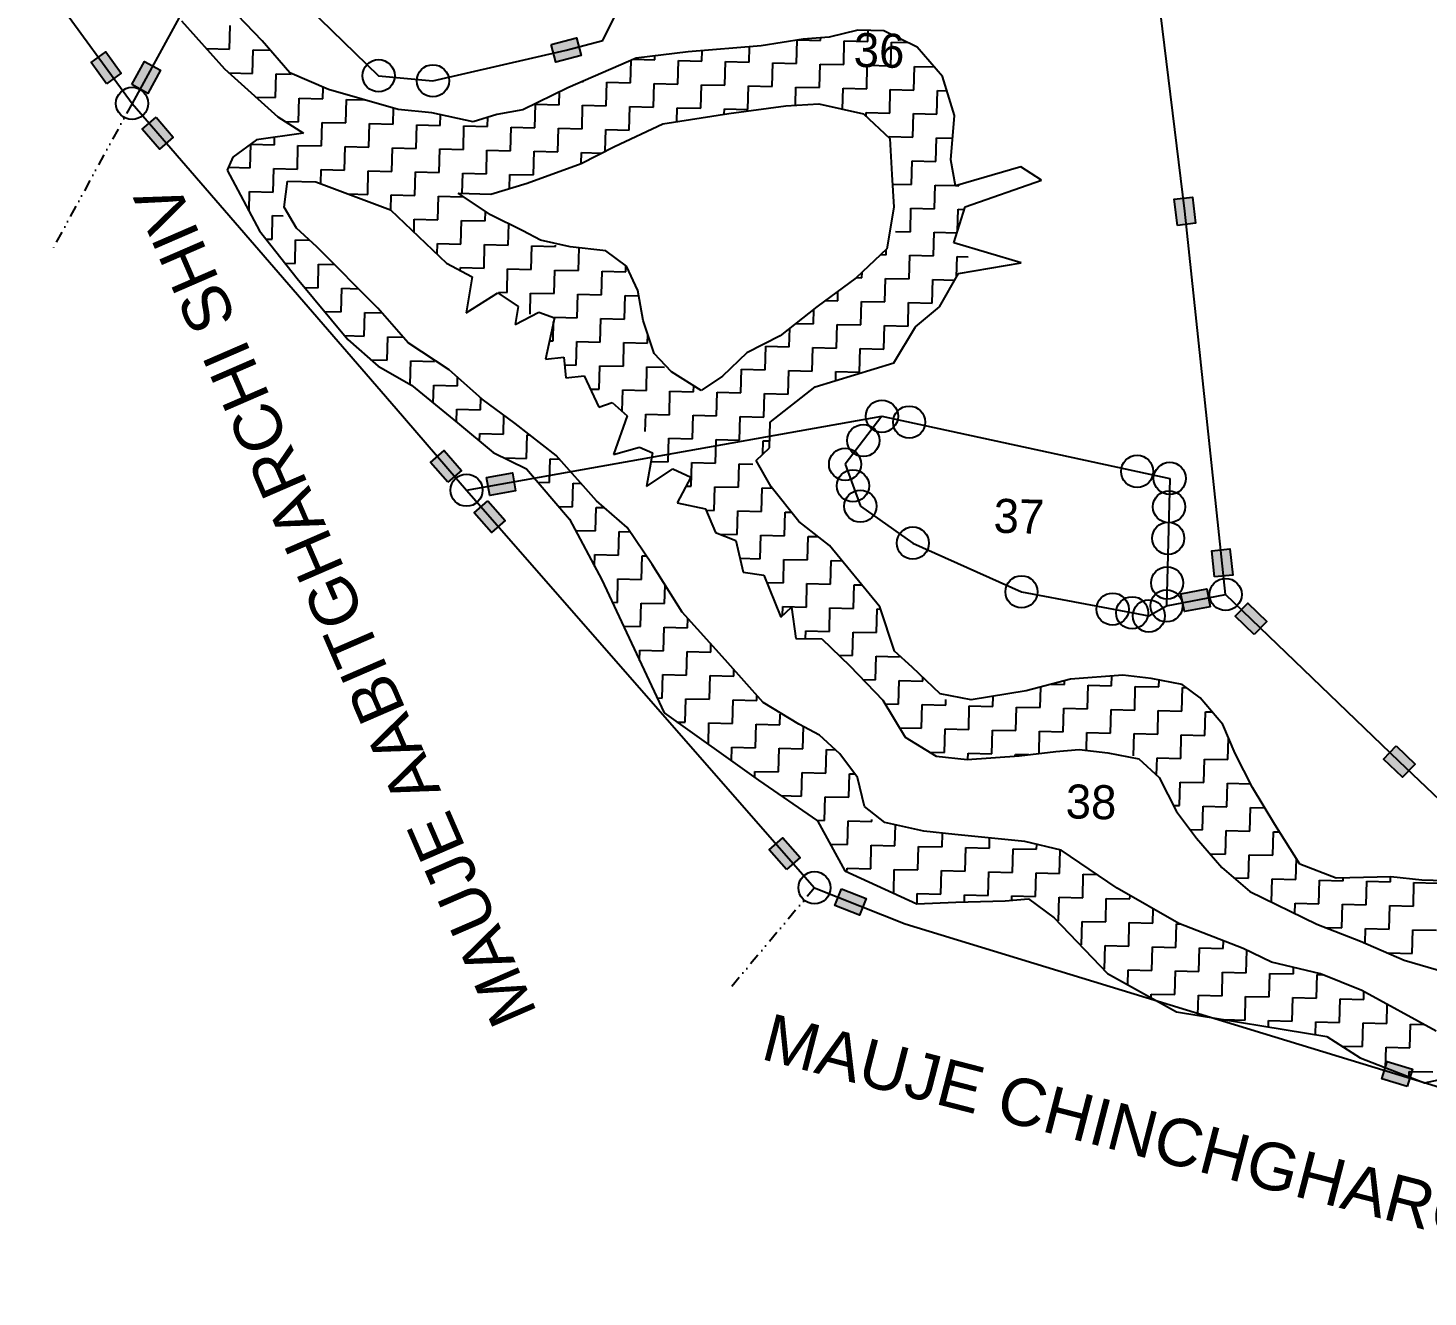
# Model space of a CAD drawing. Header units: metres. Extents: x 281733 to 284660, y 2048347 to 2052315.
# Drawn here: x 282579 to 283186, y 2048366 to 2048915 of the extents above; entities that cross this region are included whole.
import ezdxf
from ezdxf.enums import TextEntityAlignment as Align

# ---------------------------------------------------------------- set-up
doc = ezdxf.new("R2010")
doc.units = ezdxf.units.M
doc.header["$MEASUREMENT"] = 0
doc.linetypes.add('DIVIDE', pattern=[1.25, 0.5, -0.25, 0, -0.25, 0, -0.25])
for name, color, linetype in [('POLY_HATCH', 12, 'Continuous'), ('POLY_PARCEL', 6, 'Continuous'), ('TEXT_MAPOUT', 7, 'Continuous'), ('TEXT_PARCEL', 7, 'Continuous'), ('V_BOUND_LINE', 7, 'Continuous'), ('V_DIVIDE_LINE', 7, 'DIVIDE')]:
    doc.layers.add(name, color=color, linetype=linetype)
doc.styles.get("Standard").update_dxf_attribs({"font": 'arial.ttf'})
doc.styles.add('TEXT_MAP', font='', dxfattribs={"height": 2.5})
doc.styles.get('TEXT_MAP').set_extended_font_data('Kruti Dev 050')

msp = doc.modelspace()

# ---------------------------------------------------------------- hatches: boundary and pattern name
for points in [[(282819.08, 2048903.4), (282817.07, 2048911.02), (282806.05, 2048908.11), (282808.06, 2048900.49)], [(282613.13, 2048904.98), (282606.76, 2048900.33), (282613.48, 2048891.13), (282619.85, 2048895.77)], [(282636.86, 2048897.02), (282629.94, 2048900.79), (282624.49, 2048890.78), (282631.41, 2048887.01)], [(282636.44, 2048862.87), (282642.4, 2048868.02), (282634.95, 2048876.64), (282628.98, 2048871.49)], [(283083.83, 2048842.09), (283076, 2048841.12), (283077.4, 2048829.81), (283085.22, 2048830.78)], [(282759.77, 2048732.28), (282753.8, 2048727.13), (282761.25, 2048718.51), (282767.22, 2048723.66)], [(282790.68, 2048714.84), (282789.3, 2048722.6), (282778.08, 2048720.6), (282779.46, 2048712.84)], [(282780.27, 2048696.7), (282786.2, 2048701.89), (282778.7, 2048710.46), (282772.76, 2048705.27)], [(283100.09, 2048689.63), (283092.26, 2048688.8), (283093.46, 2048677.47), (283101.3, 2048678.3)], [(283078.87, 2048670.19), (283080.36, 2048662.45), (283091.55, 2048664.6), (283090.06, 2048672.34)], [(283107.85, 2048666.11), (283102.38, 2048660.43), (283110.59, 2048652.52), (283116.06, 2048658.2)], [(283174.83, 2048590.69), (283180.28, 2048596.39), (283172.04, 2048604.26), (283166.59, 2048598.56)], [(282906.44, 2048564.48), (282900.51, 2048559.29), (282908.01, 2048550.71), (282913.94, 2048555.9)], [(282939.6, 2048530.89), (282942.5, 2048538.22), (282931.91, 2048542.42), (282929.01, 2048535.09)], [(283168.21, 2048467.53), (283165.91, 2048460), (283176.8, 2048456.66), (283179.11, 2048464.2)]]:
    msp.add_hatch(color=256).paths.add_polyline_path(points)

# ---------------------------------------------------------------- linework, layer by layer
for points in [[(282806.05, 2048908.11), (282817.07, 2048911.02), (282819.08, 2048903.4), (282808.06, 2048900.49)], [(282613.48, 2048891.13), (282606.76, 2048900.33), (282613.13, 2048904.98), (282619.85, 2048895.77)], [(282624.49, 2048890.78), (282629.94, 2048900.79), (282636.86, 2048897.02), (282631.41, 2048887.01)], [(282634.95, 2048876.64), (282642.4, 2048868.02), (282636.44, 2048862.87), (282628.98, 2048871.49)], [(283077.4, 2048829.81), (283076, 2048841.12), (283083.83, 2048842.09), (283085.22, 2048830.78)], [(282761.25, 2048718.51), (282753.8, 2048727.13), (282759.77, 2048732.28), (282767.22, 2048723.66)], [(282778.08, 2048720.6), (282789.3, 2048722.6), (282790.68, 2048714.84), (282779.46, 2048712.84)], [(282778.7, 2048710.46), (282786.2, 2048701.89), (282780.27, 2048696.7), (282772.76, 2048705.27)], [(283093.46, 2048677.47), (283092.26, 2048688.8), (283100.09, 2048689.63), (283101.3, 2048678.3)], [(283091.55, 2048664.6), (283080.36, 2048662.45), (283078.87, 2048670.19), (283090.06, 2048672.34)], [(283110.59, 2048652.52), (283102.38, 2048660.43), (283107.85, 2048666.11), (283116.06, 2048658.2)], [(283172.04, 2048604.26), (283180.28, 2048596.39), (283174.83, 2048590.69), (283166.59, 2048598.56)], [(282908.01, 2048550.71), (282900.51, 2048559.29), (282906.44, 2048564.48), (282913.94, 2048555.9)], [(282931.91, 2048542.42), (282942.5, 2048538.22), (282939.6, 2048530.89), (282929.01, 2048535.09)], [(283176.8, 2048456.66), (283165.91, 2048460), (283168.21, 2048467.53), (283179.11, 2048464.2)]]:
    msp.add_lwpolyline(points, close=True)
for centre in [(282731.35, 2048894.65), (282754.86, 2048892.45), (282624.54, 2048882.65), (282949.35, 2048747.11), (282961.15, 2048744.56), (282941.29, 2048736.6), (282933.4, 2048726.31), (283059.9, 2048723.24), (283074.03, 2048720.19), (282769.43, 2048715.06), (282936.8, 2048716.98), (282940.01, 2048708.15), (283073.72, 2048707.87), (283073.37, 2048694.25), (282962.75, 2048692.16), (283009.79, 2048671.05), (283072.89, 2048674.89), (283098.22, 2048669.9), (283049.28, 2048663.56), (283072.64, 2048664.97), (283057.72, 2048661.96), (283064.98, 2048660.59), (282920.13, 2048542.84)]:
    msp.add_circle(centre, 6.97)
at = {"layer": 'POLY_HATCH'}
for p, q in [((282680.85, 2048909.69), (282666.58, 2048924.69)), ((282645.96, 2048918.39), (282664.59, 2048897.66)), ((282938.94, 2048914.44), (282926.47, 2048911.38)), ((282950.2, 2048914.16), (282938.94, 2048914.44)), ((282964.66, 2048907.04), (282950.2, 2048914.16)), ((282692.89, 2048895.88), (282680.85, 2048909.69)), ((282897.09, 2048907.62), (282865.48, 2048905.04)), ((282915.19, 2048910.54), (282897.09, 2048907.62)), ((282926.47, 2048911.38), (282915.19, 2048910.54)), ((282975.61, 2048894.38), (282964.66, 2048907.04)), ((282842.88, 2048902.23), (282813.27, 2048889.47)), ((282865.48, 2048905.04), (282842.88, 2048902.23)), ((282664.59, 2048897.66), (282687.72, 2048876.81)), ((282709.61, 2048888.7), (282692.89, 2048895.88)), ((282813.27, 2048889.47), (282793.87, 2048879.82)), ((282980.81, 2048877.36), (282975.61, 2048894.38)), ((282739.8, 2048880.06), (282709.61, 2048888.7)), ((282687.72, 2048876.81), (282698.81, 2048869.77)), ((282754.41, 2048878.57), (282739.8, 2048880.06)), ((282772.34, 2048874.74), (282754.41, 2048878.57)), ((282782.56, 2048877.86), (282772.34, 2048874.74)), ((282793.87, 2048879.82), (282782.56, 2048877.86)), ((282854.51, 2048873.82), (282883.1, 2048878.27)), ((282883.1, 2048878.27), (282907.77, 2048881.53)), ((282907.77, 2048881.53), (282922.03, 2048882.46)), ((282922.03, 2048882.46), (282941.33, 2048878.09)), ((282941.33, 2048878.09), (282952.71, 2048867.46)), ((282979.21, 2048858.26), (282980.81, 2048877.36)), ((282833.56, 2048864), (282854.51, 2048873.82)), ((282678.46, 2048866.91), (282668.13, 2048859.29)), ((282698.81, 2048869.77), (282678.46, 2048866.91)), ((282952.71, 2048867.46), (282953.61, 2048851.91)), ((282668.13, 2048859.29), (282665.74, 2048853.72)), ((282819.13, 2048856.6), (282833.56, 2048864)), ((282665.74, 2048853.72), (282679.72, 2048827.47)), ((282795.62, 2048848.14), (282819.13, 2048856.6)), ((282981.17, 2048846.95), (282979.21, 2048858.26)), ((283009.55, 2048855.24), (282981.17, 2048846.95)), ((283018.41, 2048849.39), (283009.55, 2048855.24)), ((282690.39, 2048837.75), (282691.8, 2048848.98)), ((282691.8, 2048848.98), (282704.19, 2048848.66)), ((282704.19, 2048848.66), (282736.55, 2048836.59)), ((282779.97, 2048843.36), (282795.62, 2048848.14)), ((282953.61, 2048851.91), (282954.55, 2048837.66)), ((282985.45, 2048837.84), (283018.41, 2048849.39)), ((282765.75, 2048843.72), (282779.97, 2048843.36)), ((282779.75, 2048834.31), (282765.75, 2048843.72)), ((282695.79, 2048828.61), (282690.39, 2048837.75)), ((282736.55, 2048836.59), (282760.75, 2048813.46)), ((282793.81, 2048827.49), (282779.75, 2048834.31)), ((282954.55, 2048837.66), (282951.51, 2048819.63)), ((282980.55, 2048822.2), (282985.45, 2048837.84)), ((282704.6, 2048820.51), (282695.79, 2048828.61)), ((282679.72, 2048827.47), (282696.09, 2048806.79)), ((282801.47, 2048823.41), (282793.81, 2048827.49)), ((282814.34, 2048820.5), (282801.47, 2048823.41)), ((283009.62, 2048813.58), (282980.55, 2048822.2)), ((282730.97, 2048793.95), (282704.6, 2048820.51)), ((282829.83, 2048818.82), (282814.34, 2048820.5)), ((282838.72, 2048812.13), (282829.83, 2048818.82)), ((282951.51, 2048819.63), (282938.25, 2048807.03)), ((282760.75, 2048813.46), (282771.87, 2048807.55)), ((282843.63, 2048801.66), (282838.72, 2048812.13)), ((282982.56, 2048808.99), (283009.62, 2048813.58)), ((282696.09, 2048806.79), (282717.96, 2048780.34)), ((282771.87, 2048807.55), (282769.22, 2048791.86)), ((282938.25, 2048807.03), (282921.11, 2048794.53)), ((282974.31, 2048794.56), (282982.56, 2048808.99)), ((282769.22, 2048791.86), (282782.95, 2048800.52)), ((282782.95, 2048800.52), (282791.82, 2048794.66)), ((282845.89, 2048788.66), (282843.63, 2048801.66)), ((282744.11, 2048778.98), (282730.97, 2048793.95)), ((282791.82, 2048794.66), (282790.49, 2048786.82)), ((282790.49, 2048786.82), (282800.77, 2048792.19)), ((282800.77, 2048792.19), (282807.47, 2048789.76)), ((282921.11, 2048794.53), (282905.26, 2048781.99)), ((282963.95, 2048785.82), (282974.31, 2048794.56)), ((282807.47, 2048789.76), (282803.64, 2048771.85)), ((282850.71, 2048774.31), (282845.89, 2048788.66)), ((282954.55, 2048770.29), (282963.95, 2048785.82)), ((282717.96, 2048780.34), (282731.18, 2048768.75)), ((282905.26, 2048781.99), (282890.84, 2048774.6)), ((282761.84, 2048767.27), (282744.11, 2048778.98)), ((282858.27, 2048766.36), (282850.71, 2048774.31)), ((282890.84, 2048774.6), (282880.23, 2048764.52)), ((282731.18, 2048768.75), (282745.62, 2048760.51)), ((282803.64, 2048771.85), (282811.54, 2048772.77)), ((282811.54, 2048772.77), (282812.44, 2048763.74)), ((282920.49, 2048759.89), (282954.55, 2048770.29)), ((282776.16, 2048754.53), (282761.84, 2048767.27)), ((282812.44, 2048763.74), (282820.35, 2048764.67)), ((282820.35, 2048764.67), (282826.77, 2048751)), ((282871.01, 2048758.28), (282858.27, 2048766.36)), ((282880.23, 2048764.52), (282871.01, 2048758.28)), ((282745.62, 2048760.51), (282765.49, 2048744.24)), ((282900.96, 2048744.62), (282920.49, 2048759.89)), ((282790.54, 2048744.03), (282776.16, 2048754.53)), ((282826.77, 2048751), (282832.45, 2048753.11)), ((282832.45, 2048753.11), (282839.07, 2048747.31)), ((282765.49, 2048744.24), (282780.94, 2048731.47)), ((282808.21, 2048730.07), (282790.54, 2048744.03)), ((282839.07, 2048747.31), (282833.01, 2048730.58)), ((282900.67, 2048733.37), (282900.96, 2048744.62)), ((282780.94, 2048731.47), (282795.4, 2048724.35)), ((282833.01, 2048730.58), (282844.35, 2048733.67)), ((282844.35, 2048733.67), (282849.93, 2048731.27)), ((282849.93, 2048731.27), (282847.31, 2048716.7)), ((282894.9, 2048727.89), (282900.67, 2048733.37)), ((282825.75, 2048710.49), (282808.21, 2048730.07)), ((282901.37, 2048716.47), (282894.9, 2048727.89)), ((282795.4, 2048724.35), (282814, 2048702.49)), ((282847.31, 2048716.7), (282858.76, 2048724.3)), ((282858.76, 2048724.3), (282866.56, 2048720.72)), ((282866.56, 2048720.72), (282860.65, 2048709.61)), ((282913.39, 2048701.53), (282901.37, 2048716.47)), ((282838.97, 2048698.9), (282825.75, 2048710.49)), ((282860.65, 2048709.61), (282872.97, 2048707.05)), ((282872.97, 2048707.05), (282877.22, 2048696.81)), ((282814, 2048702.49), (282827.98, 2048676.24)), ((282926.64, 2048691.06), (282913.39, 2048701.53)), ((282849.83, 2048682.86), (282838.97, 2048698.9)), ((282877.22, 2048696.81), (282886.14, 2048693.21)), ((282886.14, 2048693.21), (282889.18, 2048679.62)), ((282948.51, 2048664.61), (282926.64, 2048691.06)), ((282862.83, 2048662.27), (282849.83, 2048682.86)), ((282889.18, 2048679.62), (282898.16, 2048678.27)), ((282898.16, 2048678.27), (282905.58, 2048660.07)), ((282827.98, 2048676.24), (282836.54, 2048658.01)), ((282905.58, 2048660.07), (282910.2, 2048664.45)), ((282910.2, 2048664.45), (282912.11, 2048650.89)), ((282954.78, 2048645.31), (282948.51, 2048664.61)), ((282881.46, 2048641.54), (282862.83, 2048662.27)), ((282836.54, 2048658.01), (282854.97, 2048618.56)), ((282912.11, 2048650.89), (282923.37, 2048650.61)), ((282923.37, 2048650.61), (282935.47, 2048639.05)), ((282897.89, 2048623.11), (282881.46, 2048641.54)), ((282962.49, 2048638.37), (282954.78, 2048645.31)), ((282935.47, 2048639.05), (282949.74, 2048624.05)), ((282974.59, 2048626.8), (282962.49, 2048638.37)), ((283053.65, 2048634.94), (283031.08, 2048633.26)), ((283066.01, 2048633.5), (283053.65, 2048634.94)), ((283011.8, 2048628.11), (282988.04, 2048624.21)), ((283031.08, 2048633.26), (283011.8, 2048628.11)), ((283079.46, 2048630.91), (283066.01, 2048633.5)), ((283087.2, 2048625.09), (283079.46, 2048630.91)), ((282913.43, 2048613.71), (282897.89, 2048623.11)), ((282949.74, 2048624.05), (282959.47, 2048608.04)), ((282988.04, 2048624.21), (282974.59, 2048626.8)), ((283097.05, 2048613.58), (283087.2, 2048625.09)), ((282854.97, 2048618.56), (282895.91, 2048589.38)), ((282922.32, 2048608.98), (282913.43, 2048613.71)), ((283102.36, 2048601.06), (283097.05, 2048613.58)), ((282931.13, 2048600.88), (282922.32, 2048608.98)), ((282959.47, 2048608.04), (282972.78, 2048599.83)), ((282938.75, 2048590.55), (282931.13, 2048600.88)), ((282972.78, 2048599.83), (282986.26, 2048598.36)), ((282986.26, 2048598.36), (283008.84, 2048600.04)), ((283008.84, 2048600.04), (283024.65, 2048601.9)), ((283024.65, 2048601.9), (283034.81, 2048602.76)), ((283034.81, 2048602.76), (283047.17, 2048601.33)), ((283047.17, 2048601.33), (283060.62, 2048598.74)), ((283060.62, 2048598.74), (283069.43, 2048590.63)), ((283109.87, 2048586.23), (283102.36, 2048601.06)), ((282895.91, 2048589.38), (282921.38, 2048571.85)), ((282941.82, 2048578.09), (282938.75, 2048590.55)), ((283069.43, 2048590.63), (283076.94, 2048575.81)), ((283119.61, 2048570.23), (283109.87, 2048586.23)), ((282950.65, 2048571.11), (282941.82, 2048578.09)), ((283076.94, 2048575.81), (283085.67, 2048564.33)), ((282921.38, 2048571.85), (282933.23, 2048550.16)), ((282967.46, 2048567.31), (282950.65, 2048571.11)), ((283130.44, 2048553.07), (283119.61, 2048570.23)), ((282980.94, 2048565.84), (282967.46, 2048567.31)), ((283011.28, 2048562.83), (282980.94, 2048565.84)), ((283026.95, 2048559.05), (283011.28, 2048562.83)), ((283085.67, 2048564.33), (283096.61, 2048551.67)), ((283051.32, 2048542.68), (283026.95, 2048559.05)), ((282933.23, 2048550.16), (282964.41, 2048535.86)), ((283096.61, 2048551.67), (283108.74, 2048541.23)), ((283146.06, 2048547.04), (283130.44, 2048553.07)), ((283169.73, 2048547.57), (283146.06, 2048547.04)), ((283183.21, 2048546.11), (283169.73, 2048547.57)), ((283197.85, 2048545.74), (283183.21, 2048546.11)), ((282981.32, 2048536.56), (283002.74, 2048537.15)), ((283002.74, 2048537.15), (283012.9, 2048538.02)), ((283012.9, 2048538.02), (283023.96, 2048529.86)), ((283077.97, 2048527.37), (283051.32, 2048542.68)), ((283108.74, 2048541.23), (283137.67, 2048526.99)), ((282964.41, 2048535.86), (282981.32, 2048536.56)), ((283023.96, 2048529.86), (283047.01, 2048505.63)), ((283105.86, 2048516.53), (283077.97, 2048527.37)), ((283137.67, 2048526.99), (283156.64, 2048519.75)), ((283156.64, 2048519.75), (283175.58, 2048511.4)), ((283118.11, 2048510.59), (283105.86, 2048516.53)), ((283139.38, 2048505.55), (283118.11, 2048510.59)), ((283175.58, 2048511.4), (283201.3, 2048503.99)), ((283047.01, 2048505.63), (283077.01, 2048489.11)), ((283157.23, 2048498.35), (283139.38, 2048505.55)), ((283189.45, 2048480.65), (283157.23, 2048498.35)), ((283077.01, 2048489.11), (283142.08, 2048478.46)), ((283142.08, 2048478.46), (283156.49, 2048469.09)), ((283156.49, 2048469.09), (283184.38, 2048458.26)), ((283184.38, 2048458.26), (283202.5, 2048462.3))]:
    msp.add_line(p, q, dxfattribs=at)
at = {"layer": 'POLY_HATCH', "linetype": 'Continuous'}
for p, q in [((282666.76, 2048906.17), (282667.02, 2048916.4)), ((282943.28, 2048909.43), (282943.4, 2048914.33)), ((282891.86, 2048900.49), (282892.03, 2048907.2)), ((282912.32, 2048899.97), (282912.58, 2048910.12)), ((282913.05, 2048910.19), (282922.81, 2048909.95)), ((282922.81, 2048909.95), (282922.84, 2048911.11)), ((282932.79, 2048899.46), (282933.05, 2048909.69)), ((282933.05, 2048909.69), (282943.28, 2048909.43)), ((282953.25, 2048898.94), (282953.51, 2048909.17)), ((282953.51, 2048909.17), (282960.69, 2048908.99)), ((282656.72, 2048906.42), (282666.76, 2048906.17)), ((282676.73, 2048895.68), (282676.99, 2048905.91)), ((282676.99, 2048905.91), (282684.31, 2048905.73)), ((282840.44, 2048891.55), (282840.69, 2048901.29)), ((282841.77, 2048901.75), (282850.93, 2048901.52)), ((282850.93, 2048901.52), (282850.98, 2048903.23)), ((282860.91, 2048891.03), (282861.17, 2048901.26)), ((282861.17, 2048901.26), (282871.4, 2048901.01)), ((282871.4, 2048901.01), (282871.51, 2048905.53)), ((282666.5, 2048895.94), (282676.73, 2048895.68)), ((282666.5, 2048895.93), (282666.5, 2048895.94)), ((282686.71, 2048885.19), (282686.96, 2048895.42)), ((282686.96, 2048895.42), (282693.43, 2048895.26)), ((282881.37, 2048890.52), (282881.63, 2048900.75)), ((282881.63, 2048900.75), (282891.86, 2048900.49)), ((282901.83, 2048890), (282902.09, 2048900.23)), ((282902.09, 2048900.23), (282912.32, 2048899.97)), ((282922.3, 2048889.48), (282922.56, 2048899.72)), ((282922.56, 2048899.72), (282932.79, 2048899.46)), ((282942.76, 2048888.97), (282943.02, 2048899.2)), ((282943.02, 2048899.2), (282953.25, 2048898.94)), ((282963.23, 2048888.45), (282963.48, 2048898.68)), ((282963.48, 2048898.68), (282972.07, 2048898.47)), ((282707.17, 2048884.67), (282707.29, 2048889.37)), ((282819.33, 2048892.08), (282819.98, 2048892.06)), ((282819.98, 2048892.06), (282819.99, 2048892.36)), ((282829.95, 2048881.57), (282830.21, 2048891.81)), ((282830.21, 2048891.81), (282840.44, 2048891.55)), ((282850.42, 2048881.06), (282850.68, 2048891.29)), ((282850.68, 2048891.29), (282860.91, 2048891.03)), ((282870.88, 2048880.54), (282871.14, 2048890.77)), ((282871.14, 2048890.77), (282881.37, 2048890.52)), ((282891.34, 2048880.03), (282891.6, 2048890.26)), ((282891.6, 2048890.26), (282901.83, 2048890)), ((282911.87, 2048882.07), (282912.07, 2048889.74)), ((282912.07, 2048889.74), (282922.3, 2048889.48)), ((282932.3, 2048880.14), (282932.53, 2048889.23)), ((282932.53, 2048889.23), (282942.76, 2048888.97)), ((282678.18, 2048885.4), (282686.71, 2048885.19)), ((282696.68, 2048874.7), (282696.94, 2048884.93)), ((282696.94, 2048884.93), (282707.17, 2048884.67)), ((282717.14, 2048874.18), (282717.4, 2048884.41)), ((282717.4, 2048884.41), (282725.29, 2048884.21)), ((282809.49, 2048882.09), (282809.63, 2048887.66)), ((282952.74, 2048878.48), (282952.99, 2048888.71)), ((282952.99, 2048888.71), (282963.23, 2048888.45)), ((282973.2, 2048877.96), (282973.46, 2048888.19)), ((282973.46, 2048888.19), (282977.53, 2048888.09)), ((282737.61, 2048873.67), (282737.78, 2048880.64)), ((282758.07, 2048873.15), (282758.19, 2048877.76)), ((282778.54, 2048872.63), (282778.64, 2048876.66)), ((282799, 2048872.12), (282799.26, 2048882.35)), ((282799.26, 2048882.35), (282809.49, 2048882.09)), ((282819.46, 2048871.6), (282819.72, 2048881.83)), ((282819.72, 2048881.83), (282829.95, 2048881.57)), ((282839.93, 2048871.08), (282840.19, 2048881.32)), ((282840.19, 2048881.32), (282850.42, 2048881.06)), ((282860.5, 2048874.75), (282860.65, 2048880.8)), ((282860.65, 2048880.8), (282870.88, 2048880.54)), ((282881.05, 2048877.95), (282881.11, 2048880.28)), ((282881.11, 2048880.28), (282891.34, 2048880.03)), ((282942.46, 2048877.04), (282942.5, 2048878.74)), ((282942.5, 2048878.74), (282952.74, 2048878.48)), ((282962.71, 2048867.99), (282962.97, 2048878.22)), ((282962.97, 2048878.22), (282973.2, 2048877.96)), ((282690.81, 2048874.85), (282696.68, 2048874.7)), ((282706.65, 2048864.21), (282706.91, 2048874.44)), ((282706.91, 2048874.44), (282717.14, 2048874.18)), ((282727.12, 2048863.69), (282727.38, 2048873.92)), ((282727.38, 2048873.92), (282737.61, 2048873.67)), ((282747.58, 2048863.18), (282747.84, 2048873.41)), ((282747.84, 2048873.41), (282758.07, 2048873.15)), ((282768.05, 2048862.66), (282768.3, 2048872.89)), ((282768.3, 2048872.89), (282778.54, 2048872.63)), ((282788.51, 2048862.14), (282788.77, 2048872.38)), ((282788.77, 2048872.38), (282799, 2048872.12)), ((282808.97, 2048861.63), (282809.23, 2048871.86)), ((282809.23, 2048871.86), (282819.46, 2048871.6)), ((282829.46, 2048861.89), (282829.7, 2048871.34)), ((282829.7, 2048871.34), (282839.93, 2048871.08)), ((282675.7, 2048854.75), (282675.96, 2048864.98)), ((282675.96, 2048864.98), (282686.19, 2048864.72)), ((282686.19, 2048864.72), (282686.27, 2048868.01)), ((282952.46, 2048867.69), (282952.48, 2048868.25)), ((282952.48, 2048868.25), (282962.71, 2048867.99)), ((282972.68, 2048857.5), (282972.94, 2048867.73)), ((282972.94, 2048867.73), (282979.99, 2048867.55)), ((282696.16, 2048854.23), (282696.42, 2048864.47)), ((282696.42, 2048864.47), (282706.65, 2048864.21)), ((282716.63, 2048853.72), (282716.89, 2048863.95)), ((282716.89, 2048863.95), (282727.12, 2048863.69)), ((282737.09, 2048853.2), (282737.35, 2048863.43)), ((282737.35, 2048863.43), (282747.58, 2048863.18)), ((282757.56, 2048852.69), (282757.81, 2048862.92)), ((282757.81, 2048862.92), (282768.05, 2048862.66)), ((282778.02, 2048852.17), (282778.28, 2048862.4)), ((282778.28, 2048862.4), (282788.51, 2048862.14)), ((282798.48, 2048851.65), (282798.74, 2048861.89)), ((282798.74, 2048861.89), (282808.97, 2048861.63)), ((282819.08, 2048856.58), (282819.21, 2048861.37)), ((282819.21, 2048861.37), (282828, 2048861.15)), ((282666.28, 2048854.99), (282675.7, 2048854.75)), ((282685.67, 2048844.26), (282685.93, 2048854.49)), ((282685.93, 2048854.49), (282696.16, 2048854.23)), ((282706.24, 2048847.9), (282706.4, 2048853.98)), ((282706.4, 2048853.98), (282716.63, 2048853.72)), ((282726.6, 2048843.23), (282726.86, 2048853.46)), ((282726.86, 2048853.46), (282737.09, 2048853.2)), ((282747.07, 2048842.71), (282747.32, 2048852.94)), ((282747.32, 2048852.94), (282757.56, 2048852.69)), ((282767.57, 2048843.67), (282767.79, 2048852.43)), ((282767.79, 2048852.43), (282778.02, 2048852.17)), ((282962.19, 2048847.52), (282962.45, 2048857.76)), ((282962.45, 2048857.76), (282972.68, 2048857.5)), ((282788.1, 2048845.84), (282788.25, 2048851.91)), ((282788.25, 2048851.91), (282798.48, 2048851.65)), ((282953.89, 2048847.73), (282962.19, 2048847.52)), ((282972.17, 2048837.03), (282972.43, 2048847.27)), ((282972.43, 2048847.27), (282981.16, 2048847.05)), ((282981.47, 2048847.04), (282982.66, 2048847.01)), ((282982.66, 2048847.01), (282982.67, 2048847.39)), ((282675.22, 2048835.9), (282675.44, 2048844.52)), ((282675.44, 2048844.52), (282685.67, 2048844.26)), ((282718.19, 2048843.44), (282726.6, 2048843.23)), ((282736.67, 2048836.47), (282736.83, 2048842.97)), ((282736.83, 2048842.97), (282747.07, 2048842.71)), ((282757.04, 2048832.22), (282757.3, 2048842.45)), ((282757.3, 2048842.45), (282767.53, 2048842.2)), ((282767.53, 2048842.2), (282767.54, 2048842.51)), ((282777.5, 2048831.71), (282777.61, 2048835.75)), ((282961.68, 2048827.06), (282961.94, 2048837.29)), ((282961.94, 2048837.29), (282972.17, 2048837.03)), ((282982.16, 2048827.35), (282982.4, 2048836.78)), ((282982.4, 2048836.78), (282985.1, 2048836.71)), ((282685.16, 2048823.8), (282685.42, 2048834.03)), ((282685.42, 2048834.03), (282690.03, 2048833.91)), ((282746.67, 2048826.92), (282746.81, 2048832.48)), ((282746.81, 2048832.48), (282757.04, 2048832.22)), ((282767.01, 2048821.73), (282767.27, 2048831.96)), ((282767.27, 2048831.96), (282777.5, 2048831.71)), ((282787.48, 2048821.22), (282787.71, 2048830.45)), ((282682.58, 2048823.86), (282685.16, 2048823.8)), ((282695.13, 2048813.31), (282695.39, 2048823.54)), ((282695.39, 2048823.54), (282701.47, 2048823.38)), ((282955.23, 2048827.22), (282961.68, 2048827.06)), ((282971.65, 2048816.57), (282971.91, 2048826.8)), ((282971.91, 2048826.8), (282981.91, 2048826.55)), ((282756.66, 2048817.37), (282756.78, 2048821.99)), ((282756.78, 2048821.99), (282767.01, 2048821.73)), ((282776.99, 2048811.24), (282777.24, 2048821.47)), ((282777.24, 2048821.47), (282787.48, 2048821.22)), ((282797.45, 2048810.73), (282797.71, 2048820.96)), ((282797.71, 2048820.96), (282807.94, 2048820.7)), ((282807.94, 2048820.7), (282807.95, 2048821.2)), ((282817.91, 2048810.21), (282818.16, 2048820.09)), ((282948.89, 2048817.14), (282951.19, 2048817.09)), ((282951.19, 2048817.09), (282951.25, 2048819.38)), ((282961.16, 2048806.6), (282961.42, 2048816.83)), ((282961.42, 2048816.83), (282971.65, 2048816.57)), ((282981.66, 2048807.41), (282981.88, 2048816.31)), ((282981.88, 2048816.31), (282986.68, 2048816.19)), ((282690.85, 2048813.41), (282695.13, 2048813.31)), ((282705.11, 2048802.82), (282705.36, 2048813.05)), ((282705.36, 2048813.05), (282712.18, 2048812.88)), ((282766.72, 2048810.29), (282766.75, 2048811.5)), ((282766.75, 2048811.5), (282776.99, 2048811.24)), ((282786.96, 2048800.75), (282787.22, 2048810.98)), ((282787.22, 2048810.98), (282797.45, 2048810.73)), ((282807.42, 2048800.24), (282807.68, 2048810.47)), ((282807.68, 2048810.47), (282817.91, 2048810.21)), ((282827.89, 2048799.72), (282828.15, 2048809.95)), ((282828.15, 2048809.95), (282838.38, 2048809.69)), ((282838.38, 2048809.69), (282838.45, 2048812.33)), ((282938.39, 2048807.17), (282940.7, 2048807.11)), ((282940.7, 2048807.11), (282940.76, 2048809.41)), ((282950.67, 2048796.62), (282950.93, 2048806.85)), ((282950.93, 2048806.85), (282961.16, 2048806.6)), ((282971.14, 2048796.11), (282971.39, 2048806.34)), ((282971.39, 2048806.34), (282980.91, 2048806.1)), ((282699.26, 2048802.96), (282705.11, 2048802.82)), ((282715.08, 2048792.33), (282715.34, 2048802.56)), ((282715.34, 2048802.56), (282722.6, 2048802.38)), ((282783.47, 2048800.84), (282786.96, 2048800.75)), ((282796.96, 2048791.27), (282797.19, 2048800.49)), ((282797.19, 2048800.49), (282807.42, 2048800.24)), ((282817.4, 2048789.75), (282817.66, 2048799.98)), ((282817.66, 2048799.98), (282827.89, 2048799.72)), ((282837.86, 2048789.23), (282838.12, 2048799.46)), ((282838.12, 2048799.46), (282844.04, 2048799.31)), ((282930.21, 2048797.14), (282930.31, 2048801.24)), ((282707.9, 2048792.51), (282715.08, 2048792.33)), ((282725.05, 2048781.84), (282725.31, 2048792.07)), ((282725.31, 2048792.07), (282732.78, 2048791.88)), ((282919.72, 2048787.16), (282919.88, 2048793.56)), ((282924.87, 2048797.27), (282930.21, 2048797.14)), ((282940.18, 2048786.65), (282940.44, 2048796.88)), ((282940.44, 2048796.88), (282950.67, 2048796.62)), ((282960.65, 2048786.13), (282960.9, 2048796.36)), ((282960.9, 2048796.36), (282971.14, 2048796.11)), ((282806.91, 2048779.77), (282807.12, 2048788.14)), ((282807.52, 2048789.99), (282817.4, 2048789.75)), ((282827.37, 2048779.26), (282827.63, 2048789.49)), ((282827.63, 2048789.49), (282837.86, 2048789.23)), ((282912.04, 2048787.36), (282919.72, 2048787.16)), ((282929.69, 2048776.67), (282929.95, 2048786.91)), ((282929.95, 2048786.91), (282940.18, 2048786.65)), ((282950.16, 2048776.16), (282950.41, 2048786.39)), ((282950.41, 2048786.39), (282960.65, 2048786.13)), ((282716.55, 2048782.05), (282725.05, 2048781.84)), ((282735.03, 2048771.35), (282735.28, 2048781.58)), ((282735.28, 2048781.58), (282741.98, 2048781.41)), ((282805.34, 2048779.81), (282806.91, 2048779.77)), ((282847.84, 2048778.74), (282847.93, 2048782.59)), ((282909.23, 2048777.19), (282909.43, 2048785.29)), ((282816.88, 2048769.28), (282817.14, 2048779.51)), ((282817.14, 2048779.51), (282827.37, 2048779.26)), ((282837.35, 2048768.77), (282837.6, 2048779)), ((282837.6, 2048779), (282847.84, 2048778.74)), ((282898.74, 2048767.22), (282899, 2048777.45)), ((282899, 2048777.45), (282909.23, 2048777.19)), ((282919.2, 2048766.7), (282919.46, 2048776.93)), ((282919.46, 2048776.93), (282929.69, 2048776.67)), ((282939.67, 2048766.18), (282939.92, 2048776.42)), ((282939.92, 2048776.42), (282950.16, 2048776.16)), ((282728.02, 2048771.52), (282735.03, 2048771.35)), ((282745, 2048760.86), (282745.26, 2048771.09)), ((282745.26, 2048771.09), (282755.49, 2048770.83)), ((282755.49, 2048770.83), (282755.51, 2048771.45)), ((282811.88, 2048769.41), (282816.88, 2048769.28)), ((282826.86, 2048758.79), (282827.11, 2048769.02)), ((282827.11, 2048769.02), (282837.35, 2048768.77)), ((282847.32, 2048758.28), (282847.58, 2048768.51)), ((282847.58, 2048768.51), (282855.2, 2048768.32)), ((282888.25, 2048757.24), (282888.51, 2048767.47)), ((282888.51, 2048767.47), (282898.74, 2048767.22)), ((282765.46, 2048760.34), (282765.56, 2048763.96)), ((282908.71, 2048756.73), (282908.97, 2048766.96)), ((282908.97, 2048766.96), (282919.2, 2048766.7)), ((282929.34, 2048762.59), (282929.43, 2048766.44)), ((282929.43, 2048766.44), (282939.67, 2048766.18)), ((282755.04, 2048752.8), (282755.23, 2048760.6)), ((282755.23, 2048760.6), (282765.46, 2048760.34)), ((282823.07, 2048758.89), (282826.86, 2048758.79)), ((282836.85, 2048749.25), (282837.09, 2048758.53)), ((282837.09, 2048758.53), (282847.32, 2048758.28)), ((282857.29, 2048747.79), (282857.55, 2048758.02)), ((282857.55, 2048758.02), (282867.78, 2048757.76)), ((282867.78, 2048757.76), (282867.85, 2048760.29)), ((282877.76, 2048747.27), (282878.02, 2048757.5)), ((282878.02, 2048757.5), (282888.25, 2048757.24)), ((282898.22, 2048746.75), (282898.48, 2048756.98)), ((282898.48, 2048756.98), (282908.71, 2048756.73)), ((282765.07, 2048744.59), (282765.21, 2048750.11)), ((282765.21, 2048750.11), (282775.44, 2048749.85)), ((282775.44, 2048749.85), (282775.57, 2048755.05)), ((282785.41, 2048739.36), (282785.62, 2048747.62)), ((282846.87, 2048740.47), (282847.06, 2048748.04)), ((282847.06, 2048748.04), (282857.29, 2048747.79)), ((282867.27, 2048737.3), (282867.53, 2048747.53)), ((282867.53, 2048747.53), (282877.76, 2048747.27)), ((282887.73, 2048736.78), (282887.99, 2048747.01)), ((282887.99, 2048747.01), (282898.22, 2048746.75)), ((282775.1, 2048736.3), (282775.18, 2048739.62)), ((282775.18, 2048739.62), (282785.41, 2048739.36)), ((282795.39, 2048728.87), (282795.64, 2048739.1)), ((282795.64, 2048739.1), (282796.82, 2048739.07)), ((282856.78, 2048727.32), (282857.04, 2048737.55)), ((282857.04, 2048737.55), (282867.27, 2048737.3)), ((282877.24, 2048726.81), (282877.5, 2048737.04)), ((282877.5, 2048737.04), (282887.73, 2048736.78)), ((282897.82, 2048730.66), (282897.96, 2048736.52)), ((282897.96, 2048736.52), (282900.75, 2048736.45)), ((282785.72, 2048729.11), (282795.39, 2048728.87)), ((282805.36, 2048718.38), (282805.62, 2048728.61)), ((282805.62, 2048728.61), (282809.61, 2048728.51)), ((282849.25, 2048727.51), (282856.78, 2048727.32)), ((282866.75, 2048716.83), (282867.01, 2048727.06)), ((282867.01, 2048727.06), (282877.24, 2048726.81)), ((282887.22, 2048716.32), (282887.47, 2048726.55)), ((282887.47, 2048726.55), (282893.39, 2048726.4)), ((282800.37, 2048718.51), (282805.36, 2048718.38)), ((282815.33, 2048707.89), (282815.59, 2048718.12)), ((282815.59, 2048718.12), (282818.99, 2048718.04)), ((282864.52, 2048716.89), (282866.75, 2048716.83)), ((282876.73, 2048706.34), (282876.98, 2048716.57)), ((282876.98, 2048716.57), (282887.22, 2048716.32)), ((282897.19, 2048705.83), (282897.45, 2048716.06)), ((282897.45, 2048716.06), (282901.79, 2048715.95)), ((282809.28, 2048708.04), (282815.33, 2048707.89)), ((282825.31, 2048697.4), (282825.57, 2048707.63)), ((282825.57, 2048707.63), (282829.11, 2048707.54)), ((282873.23, 2048706.43), (282876.73, 2048706.34)), ((282886.7, 2048695.85), (282886.96, 2048706.08)), ((282886.96, 2048706.08), (282897.19, 2048705.83)), ((282907.16, 2048695.34), (282907.42, 2048705.57)), ((282907.42, 2048705.57), (282910.19, 2048705.5)), ((282816.6, 2048697.62), (282825.31, 2048697.4)), ((282835.28, 2048686.91), (282835.54, 2048697.14)), ((282835.54, 2048697.14), (282840.24, 2048697.02)), ((282879.12, 2048696.04), (282886.7, 2048695.85)), ((282896.67, 2048685.36), (282896.93, 2048695.59)), ((282896.93, 2048695.59), (282907.16, 2048695.34)), ((282917.14, 2048684.84), (282917.39, 2048695.08)), ((282917.39, 2048695.08), (282921.69, 2048694.97)), ((282824.92, 2048681.99), (282825.05, 2048687.17)), ((282825.05, 2048687.17), (282835.28, 2048686.91)), ((282845.26, 2048676.42), (282845.51, 2048686.65)), ((282845.51, 2048686.65), (282847.3, 2048686.61)), ((282887.85, 2048685.58), (282896.67, 2048685.36)), ((282906.65, 2048674.87), (282906.9, 2048685.1)), ((282906.9, 2048685.1), (282917.14, 2048684.84)), ((282927.11, 2048674.35), (282927.37, 2048684.59)), ((282927.37, 2048684.59), (282932.09, 2048684.47)), ((282834.76, 2048666.45), (282835.02, 2048676.68)), ((282835.02, 2048676.68), (282845.26, 2048676.42)), ((282855.23, 2048665.93), (282855.43, 2048673.99)), ((282899.47, 2048675.05), (282906.65, 2048674.87)), ((282916.62, 2048664.38), (282916.88, 2048674.61)), ((282916.88, 2048674.61), (282927.11, 2048674.35)), ((282937.08, 2048663.86), (282937.34, 2048674.1)), ((282937.34, 2048674.1), (282940.74, 2048674.01)), ((282832.55, 2048666.5), (282834.76, 2048666.45)), ((282844.74, 2048655.96), (282845, 2048666.19)), ((282845, 2048666.19), (282855.23, 2048665.93)), ((282906.29, 2048660.74), (282906.39, 2048664.64)), ((282906.39, 2048664.64), (282916.62, 2048664.38)), ((282865.2, 2048655.44), (282865.31, 2048659.52)), ((282926.59, 2048653.89), (282926.85, 2048664.12)), ((282926.85, 2048664.12), (282937.08, 2048663.86)), ((282947.06, 2048653.37), (282947.32, 2048663.61)), ((282947.32, 2048663.61), (282948.85, 2048663.57)), ((282837.41, 2048656.14), (282844.74, 2048655.96)), ((282854.71, 2048645.47), (282854.97, 2048655.7)), ((282854.97, 2048655.7), (282865.2, 2048655.44)), ((282916.28, 2048650.79), (282916.36, 2048654.15)), ((282916.36, 2048654.15), (282926.59, 2048653.89)), ((282936.57, 2048643.4), (282936.83, 2048653.63)), ((282936.83, 2048653.63), (282947.06, 2048653.37)), ((282875.18, 2048644.95), (282875.26, 2048648.43)), ((282844.37, 2048641.25), (282844.48, 2048645.72)), ((282844.48, 2048645.72), (282854.71, 2048645.47)), ((282864.69, 2048634.98), (282864.94, 2048645.21)), ((282864.94, 2048645.21), (282875.18, 2048644.95)), ((282930.76, 2048643.55), (282936.57, 2048643.4)), ((282946.54, 2048632.91), (282946.8, 2048643.14)), ((282946.8, 2048643.14), (282957.03, 2048642.88)), ((282957.03, 2048642.88), (282957.04, 2048643.27)), ((282854.2, 2048625), (282854.45, 2048635.23)), ((282854.45, 2048635.23), (282864.69, 2048634.98)), ((282874.66, 2048624.49), (282874.92, 2048634.72)), ((282874.92, 2048634.72), (282885.15, 2048634.46)), ((282885.15, 2048634.46), (282885.22, 2048637.31)), ((283048.86, 2048630.33), (283048.97, 2048634.59)), ((282941.18, 2048633.05), (282946.54, 2048632.91)), ((282956.52, 2048622.42), (282956.77, 2048632.65)), ((282956.77, 2048632.65), (282967.01, 2048632.39)), ((282967.01, 2048632.39), (282967.05, 2048634.01)), ((283017.91, 2048620.87), (283018.13, 2048629.8)), ((283022.59, 2048630.99), (283028.4, 2048630.85)), ((283028.4, 2048630.85), (283028.44, 2048632.55)), ((283038.37, 2048620.36), (283038.63, 2048630.59)), ((283038.63, 2048630.59), (283048.86, 2048630.33)), ((283058.84, 2048619.84), (283059.09, 2048630.07)), ((283059.09, 2048630.07), (283069.33, 2048629.81)), ((283069.33, 2048629.81), (283069.4, 2048632.85)), ((283079.3, 2048619.32), (283079.56, 2048629.56)), ((283079.56, 2048629.56), (283081.32, 2048629.51)), ((282851.93, 2048625.06), (282854.2, 2048625)), ((282864.17, 2048614.51), (282864.43, 2048624.74)), ((282864.43, 2048624.74), (282874.66, 2048624.49)), ((282884.63, 2048614), (282884.89, 2048624.23)), ((282884.89, 2048624.23), (282895.12, 2048623.97)), ((282895.12, 2048623.97), (282895.18, 2048626.15)), ((282950.64, 2048622.57), (282956.52, 2048622.42)), ((282966.49, 2048611.93), (282966.75, 2048622.16)), ((282966.75, 2048622.16), (282976.98, 2048621.9)), ((282976.98, 2048621.9), (282977.04, 2048624.45)), ((282997.44, 2048621.39), (282997.55, 2048625.77)), ((282905.1, 2048613.48), (282905.21, 2048618.07)), ((282986.95, 2048611.41), (282987.21, 2048621.65)), ((282987.21, 2048621.65), (282997.44, 2048621.39)), ((283007.42, 2048610.9), (283007.68, 2048621.13)), ((283007.68, 2048621.13), (283017.91, 2048620.87)), ((283027.88, 2048610.38), (283028.14, 2048620.61)), ((283028.14, 2048620.61), (283038.37, 2048620.36)), ((283048.35, 2048609.87), (283048.6, 2048620.1)), ((283048.6, 2048620.1), (283058.84, 2048619.84)), ((283068.81, 2048609.35), (283069.07, 2048619.58)), ((283069.07, 2048619.58), (283079.3, 2048619.32)), ((283089.27, 2048608.83), (283089.53, 2048619.07)), ((283089.53, 2048619.07), (283092.41, 2048618.99)), ((282860.52, 2048614.6), (282864.17, 2048614.51)), ((282874.17, 2048604.88), (282874.4, 2048614.25)), ((282874.4, 2048614.25), (282884.63, 2048614)), ((282894.61, 2048603.51), (282894.87, 2048613.74)), ((282894.87, 2048613.74), (282905.1, 2048613.48)), ((282915.07, 2048602.99), (282915.32, 2048612.7)), ((282956.96, 2048612.17), (282966.49, 2048611.93)), ((282976.46, 2048601.44), (282976.72, 2048611.67)), ((282976.72, 2048611.67), (282986.95, 2048611.41)), ((282996.93, 2048600.92), (282997.19, 2048611.16)), ((282997.19, 2048611.16), (283007.42, 2048610.9)), ((283017.41, 2048601.05), (283017.65, 2048610.64)), ((283017.65, 2048610.64), (283027.88, 2048610.38)), ((283037.92, 2048602.4), (283038.11, 2048610.12)), ((283038.11, 2048610.12), (283048.35, 2048609.87)), ((282884.22, 2048597.71), (282884.38, 2048603.76)), ((282884.38, 2048603.76), (282894.61, 2048603.51)), ((283058.34, 2048600.03), (283058.58, 2048609.61)), ((283058.58, 2048609.61), (283068.81, 2048609.35)), ((283078.78, 2048598.86), (283079.04, 2048609.09)), ((283079.04, 2048609.09), (283089.27, 2048608.83)), ((283099.25, 2048598.34), (283099.49, 2048607.83)), ((282904.58, 2048593.02), (282904.84, 2048603.25)), ((282904.84, 2048603.25), (282915.07, 2048602.99)), ((282925.05, 2048592.5), (282925.3, 2048602.73)), ((282925.3, 2048602.73), (282929.22, 2048602.63)), ((282969.9, 2048601.61), (282976.46, 2048601.44)), ((282986.62, 2048598.39), (282986.7, 2048601.18)), ((282986.7, 2048601.18), (282996.93, 2048600.92)), ((283007.14, 2048599.92), (283007.16, 2048600.67)), ((283007.16, 2048600.67), (283012.92, 2048600.52)), ((283068.36, 2048591.62), (283068.55, 2048599.12)), ((283068.55, 2048599.12), (283078.78, 2048598.86)), ((283088.76, 2048588.37), (283089.01, 2048598.6)), ((283089.01, 2048598.6), (283099.25, 2048598.34)), ((282894.28, 2048590.54), (282894.35, 2048593.27)), ((282894.35, 2048593.27), (282904.58, 2048593.02)), ((282914.56, 2048582.53), (282914.81, 2048592.76)), ((282914.81, 2048592.76), (282925.05, 2048592.5)), ((282935.02, 2048582.01), (282935.28, 2048592.24)), ((282935.28, 2048592.24), (282937.55, 2048592.18)), ((283078.27, 2048578.4), (283078.52, 2048588.63)), ((283078.52, 2048588.63), (283088.76, 2048588.37)), ((283098.73, 2048577.88), (283098.99, 2048588.11)), ((283098.99, 2048588.11), (283109.05, 2048587.86)), ((282905.54, 2048582.75), (282914.56, 2048582.53)), ((282924.53, 2048572.04), (282924.79, 2048582.27)), ((282924.79, 2048582.27), (282935.02, 2048582.01)), ((283075.6, 2048578.46), (283078.27, 2048578.4)), ((283088.24, 2048567.91), (283088.5, 2048578.14)), ((283088.5, 2048578.14), (283098.73, 2048577.88)), ((283108.7, 2048567.39), (283108.96, 2048577.62)), ((283108.96, 2048577.62), (283115.04, 2048577.47)), ((282920.98, 2048572.13), (282924.53, 2048572.04)), ((282934.5, 2048561.55), (282934.76, 2048571.78)), ((282934.76, 2048571.78), (282944.99, 2048571.52)), ((282944.99, 2048571.52), (282945.02, 2048572.39)), ((282954.97, 2048561.03), (282955.2, 2048570.08)), ((283082.84, 2048568.04), (283088.24, 2048567.91)), ((283098.21, 2048557.42), (283098.47, 2048567.65)), ((283098.47, 2048567.65), (283108.7, 2048567.39)), ((282926.9, 2048561.74), (282934.5, 2048561.55)), ((282944.48, 2048551.06), (282944.74, 2048561.29)), ((282944.74, 2048561.29), (282954.97, 2048561.03)), ((282975.43, 2048560.51), (282975.58, 2048566.38)), ((282995.89, 2048560), (282996, 2048564.35)), ((283016.36, 2048559.48), (283016.41, 2048561.59)), ((283118.68, 2048556.9), (283118.94, 2048567.13)), ((283118.94, 2048567.13), (283121.61, 2048567.06)), ((282964.94, 2048550.54), (282965.2, 2048560.77)), ((282965.2, 2048560.77), (282975.43, 2048560.51)), ((282985.4, 2048550.02), (282985.66, 2048560.26)), ((282985.66, 2048560.26), (282995.89, 2048560)), ((283005.87, 2048549.51), (283006.13, 2048559.74)), ((283006.13, 2048559.74), (283016.36, 2048559.48)), ((283026.33, 2048548.99), (283026.59, 2048559.14)), ((283091.49, 2048557.59), (283098.21, 2048557.42)), ((283108.19, 2048546.93), (283108.45, 2048557.16)), ((283108.45, 2048557.16), (283118.68, 2048556.9)), ((283128.65, 2048546.41), (283128.88, 2048555.54)), ((282934.2, 2048549.71), (282934.25, 2048551.31)), ((282934.25, 2048551.31), (282944.48, 2048551.06)), ((282954.45, 2048540.57), (282954.71, 2048550.8)), ((282954.71, 2048550.8), (282964.94, 2048550.54)), ((282974.91, 2048540.05), (282975.17, 2048550.28)), ((282975.17, 2048550.28), (282985.4, 2048550.02)), ((282995.38, 2048539.53), (282995.64, 2048549.76)), ((282995.64, 2048549.76), (283005.87, 2048549.51)), ((283015.84, 2048539.02), (283016.1, 2048549.25)), ((283016.1, 2048549.25), (283026.33, 2048548.99)), ((283036.31, 2048538.5), (283036.56, 2048548.73)), ((283036.56, 2048548.73), (283042.54, 2048548.58)), ((283101.94, 2048547.08), (283108.19, 2048546.93)), ((283118.17, 2048536.59), (283118.42, 2048546.67)), ((283118.42, 2048546.67), (283128.65, 2048546.41)), ((283138.63, 2048535.92), (283138.88, 2048546.15)), ((283138.88, 2048546.15), (283149.12, 2048545.89)), ((283149.12, 2048545.89), (283149.15, 2048547.11)), ((283159.09, 2048535.4), (283159.35, 2048545.64)), ((283159.35, 2048545.64), (283169.58, 2048545.38)), ((283169.58, 2048545.38), (283169.64, 2048547.57)), ((283179.55, 2048534.89), (283179.81, 2048545.12)), ((283179.81, 2048545.12), (283190.04, 2048544.86)), ((282954.13, 2048540.57), (282954.45, 2048540.57)), ((282964.57, 2048535.87), (282964.68, 2048540.31)), ((282964.68, 2048540.31), (282974.91, 2048540.05)), ((282985.07, 2048536.66), (282985.15, 2048539.79)), ((282985.15, 2048539.79), (282995.38, 2048539.53)), ((283005.56, 2048537.39), (283005.61, 2048539.27)), ((283005.61, 2048539.27), (283015.84, 2048539.02)), ((283025.82, 2048528.53), (283026.07, 2048538.76)), ((283026.07, 2048538.76), (283036.31, 2048538.5)), ((283046.28, 2048528.01), (283046.54, 2048538.24)), ((283046.54, 2048538.24), (283056.77, 2048537.98)), ((283056.77, 2048537.98), (283056.81, 2048539.53)), ((283066.74, 2048527.49), (283066.9, 2048533.73)), ((283128.28, 2048531.61), (283128.39, 2048536.18)), ((283128.39, 2048536.18), (283138.63, 2048535.92)), ((283148.6, 2048525.43), (283148.86, 2048535.66)), ((283148.86, 2048535.66), (283159.09, 2048535.4)), ((283169.06, 2048524.91), (283169.32, 2048535.15)), ((283169.32, 2048535.15), (283179.55, 2048534.89)), ((283025.21, 2048528.54), (283025.82, 2048528.53)), ((283035.79, 2048518.04), (283036.05, 2048528.27)), ((283036.05, 2048528.27), (283046.28, 2048528.01)), ((283056.25, 2048517.52), (283056.51, 2048527.75)), ((283056.51, 2048527.75), (283066.74, 2048527.49)), ((283076.72, 2048517), (283076.98, 2048527.24)), ((283076.98, 2048527.24), (283078.41, 2048527.2)), ((283141.27, 2048525.61), (283148.6, 2048525.43)), ((283158.67, 2048518.86), (283158.83, 2048525.17)), ((283158.83, 2048525.17), (283169.06, 2048524.91)), ((283097.18, 2048516.49), (283097.27, 2048519.87)), ((283179.04, 2048514.42), (283179.3, 2048524.66)), ((283179.3, 2048524.66), (283189.53, 2048524.4)), ((283035.19, 2048518.05), (283035.79, 2048518.04)), ((283045.76, 2048507.55), (283046.02, 2048517.78)), ((283046.02, 2048517.78), (283056.25, 2048517.52)), ((283066.23, 2048507.03), (283066.49, 2048517.26)), ((283066.49, 2048517.26), (283076.72, 2048517)), ((283086.69, 2048506.51), (283086.95, 2048516.75)), ((283086.95, 2048516.75), (283097.18, 2048516.49)), ((283107.16, 2048506), (283107.4, 2048515.79)), ((283168.8, 2048514.39), (283168.81, 2048514.68)), ((283168.81, 2048514.68), (283179.04, 2048514.42)), ((283045.17, 2048507.56), (283045.76, 2048507.55)), ((283055.83, 2048500.77), (283056, 2048507.29)), ((283056, 2048507.29), (283066.23, 2048507.03)), ((283076.2, 2048496.54), (283076.46, 2048506.77)), ((283076.46, 2048506.77), (283086.69, 2048506.51)), ((283127.62, 2048505.48), (283127.69, 2048508.32)), ((283096.67, 2048496.02), (283096.92, 2048506.26)), ((283096.92, 2048506.26), (283107.16, 2048506)), ((283117.13, 2048495.51), (283117.39, 2048505.74)), ((283117.39, 2048505.74), (283127.62, 2048505.48)), ((283137.59, 2048494.99), (283137.85, 2048505.22)), ((283137.85, 2048505.22), (283140.36, 2048505.16)), ((283065.93, 2048495.21), (283065.97, 2048496.8)), ((283065.97, 2048496.8), (283076.2, 2048496.54)), ((283086.21, 2048487.61), (283086.43, 2048496.28)), ((283086.43, 2048496.28), (283096.67, 2048496.02)), ((283106.64, 2048485.53), (283106.9, 2048495.77)), ((283106.9, 2048495.77), (283117.13, 2048495.51)), ((283127.1, 2048485.02), (283127.36, 2048495.25)), ((283127.36, 2048495.25), (283137.59, 2048494.99)), ((283147.57, 2048484.5), (283147.83, 2048494.73)), ((283147.83, 2048494.73), (283158.06, 2048494.48)), ((283158.06, 2048494.48), (283158.14, 2048497.84)), ((283168.03, 2048483.99), (283168.24, 2048492.3)), ((283097.46, 2048485.77), (283106.64, 2048485.53)), ((283116.8, 2048482.6), (283116.87, 2048485.28)), ((283116.87, 2048485.28), (283127.1, 2048485.02)), ((283137.2, 2048479.26), (283137.34, 2048484.76)), ((283137.34, 2048484.76), (283147.57, 2048484.5)), ((283157.54, 2048474.01), (283157.8, 2048484.24)), ((283157.8, 2048484.24), (283168.03, 2048483.99)), ((283178, 2048473.5), (283178.26, 2048483.73)), ((283178.26, 2048483.73), (283184.11, 2048483.58)), ((283148.58, 2048474.24), (283157.54, 2048474.01)), ((283167.55, 2048464.8), (283167.77, 2048473.75)), ((283167.77, 2048473.75), (283178, 2048473.5)), ((283177.69, 2048460.86), (283177.75, 2048463.26)), ((283177.75, 2048463.26), (283187.98, 2048463.01))]:
    msp.add_line(p, q, dxfattribs=at)
at = {"layer": 'POLY_PARCEL'}
for p, q in [((282828.46, 2048909.96), (282863.81, 2048980.75)), ((282669.57, 2048964.83), (282624.54, 2048882.65)), ((282684.43, 2048940.18), (282731.35, 2048894.65)), ((282812.56, 2048905.75), (282828.46, 2048909.96)), ((282754.86, 2048892.45), (282812.56, 2048905.75)), ((282731.35, 2048894.65), (282754.86, 2048892.45)), ((282769.43, 2048715.06), (282949.35, 2048747.11)), ((282949.35, 2048747.11), (282933.4, 2048726.31)), ((282949.35, 2048747.11), (283074.03, 2048720.19)), ((282933.4, 2048726.31), (282940.01, 2048708.15)), ((283074.03, 2048720.19), (283072.64, 2048664.97)), ((282940.01, 2048708.15), (282962.75, 2048692.16)), ((282962.75, 2048692.16), (283009.79, 2048671.05)), ((283009.79, 2048671.05), (283064.98, 2048660.59)), ((283064.98, 2048660.59), (283072.64, 2048664.97)), ((283072.64, 2048664.97), (283098.22, 2048669.9))]:
    msp.add_line(p, q, dxfattribs=at)
at = {"layer": 'V_BOUND_LINE'}
for p, q in [((283080.61, 2048835.95), (283053.22, 2049057.75)), ((282579.47, 2048944.43), (282624.54, 2048882.65)), ((282624.54, 2048882.65), (282738.9, 2048750.41)), ((283098.22, 2048669.9), (283080.61, 2048835.95)), ((282738.9, 2048750.41), (282769.43, 2048715.06)), ((282769.43, 2048715.06), (282920.13, 2048542.84)), ((283173.44, 2048597.47), (283098.22, 2048669.9)), ((283275.64, 2048499.83), (283173.44, 2048597.47)), ((282920.13, 2048542.84), (282959.47, 2048527.27)), ((282959.47, 2048527.27), (283196.08, 2048454.89))]:
    msp.add_line(p, q, dxfattribs=at)
at = {"layer": 'V_DIVIDE_LINE', "ltscale": 10}
for p, q in [((282624.54, 2048882.65), (282590.19, 2048819.75)), ((282920.13, 2048542.84), (282883.86, 2048499.58))]:
    msp.add_line(p, q, dxfattribs=at)

# ---------------------------------------------------------------- texts
at = {"layer": 'TEXT_MAPOUT'}
for s, rotation, p in [('MAUJE AABITGHARCHI SHIV', 113.43339, (282800.21, 2048488.61)), ('MAUJE CHINCHGHARCHI SHIV', 345.56769, (282896.3, 2048468.81))]:
    msp.add_text(s, height=20.4704, rotation=rotation, dxfattribs=at).set_placement(p)
at = {"layer": 'TEXT_PARCEL', "style": 'TEXT_MAP'}
for s, p in [('36', (282948.15, 2048905.62)), ('37', (283008.73, 2048703.79)), ('38', (283039.97, 2048580.04))]:
    msp.add_text(s, height=14.739, rotation=358.55501, dxfattribs=at).set_placement(p, align=Align.MIDDLE)

doc.saveas('drawing.dxf')
